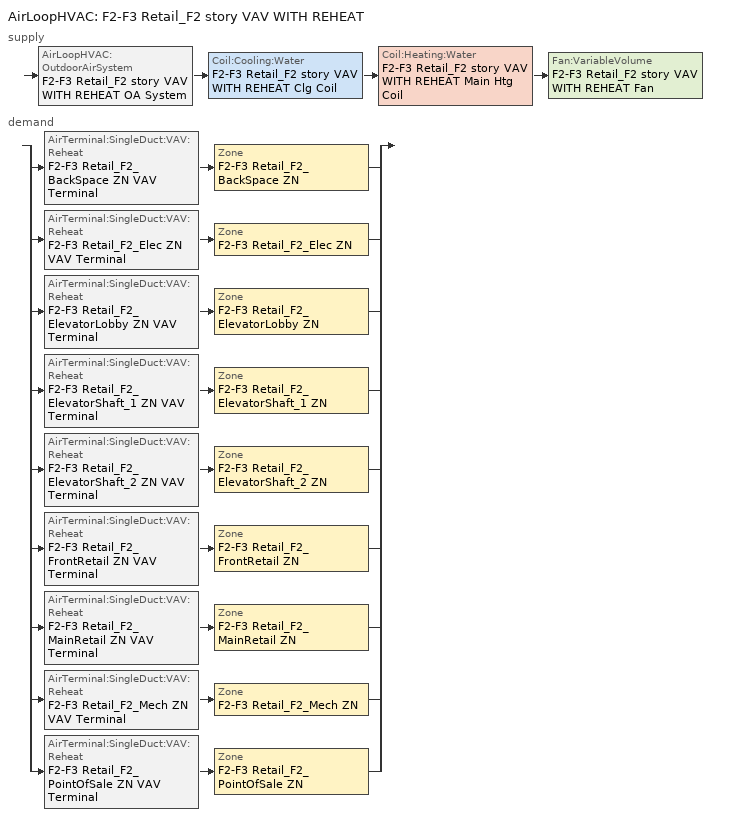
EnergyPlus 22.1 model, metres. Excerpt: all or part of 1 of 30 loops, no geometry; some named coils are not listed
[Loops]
AirLoopHVAC 'F2-F3 Retail_F2 story VAV WITH REHEAT'
 supply: AirLoopHVAC:OutdoorAirSystem 'F2-F3 Retail_F2 story VAV WITH REHEAT OA System' > Coil:Cooling:Water 'F2-F3 Retail_F2 story VAV WITH REHEAT Clg Coil' > Coil:Heating:Water 'F2-F3 Retail_F2 story VAV WITH REHEAT Main Htg Coil' > Fan:VariableVolume 'F2-F3 Retail_F2 story VAV WITH REHEAT Fan'
 demand: split
  | AirTerminal:SingleDuct:VAV:Reheat 'F2-F3 Retail_F2_BackSpace ZN VAV Terminal' > Zone 'F2-F3 Retail_F2_BackSpace ZN'
  | AirTerminal:SingleDuct:VAV:Reheat 'F2-F3 Retail_F2_Elec ZN VAV Terminal' > Zone 'F2-F3 Retail_F2_Elec ZN'
  | AirTerminal:SingleDuct:VAV:Reheat 'F2-F3 Retail_F2_ElevatorLobby ZN VAV Terminal' > Zone 'F2-F3 Retail_F2_ElevatorLobby ZN'
  | AirTerminal:SingleDuct:VAV:Reheat 'F2-F3 Retail_F2_ElevatorShaft_1 ZN VAV Terminal' > Zone 'F2-F3 Retail_F2_ElevatorShaft_1 ZN'
  | AirTerminal:SingleDuct:VAV:Reheat 'F2-F3 Retail_F2_ElevatorShaft_2 ZN VAV Terminal' > Zone 'F2-F3 Retail_F2_ElevatorShaft_2 ZN'
  | AirTerminal:SingleDuct:VAV:Reheat 'F2-F3 Retail_F2_FrontRetail ZN VAV Terminal' > Zone 'F2-F3 Retail_F2_FrontRetail ZN'
  | AirTerminal:SingleDuct:VAV:Reheat 'F2-F3 Retail_F2_MainRetail ZN VAV Terminal' > Zone 'F2-F3 Retail_F2_MainRetail ZN'
  | AirTerminal:SingleDuct:VAV:Reheat 'F2-F3 Retail_F2_Mech ZN VAV Terminal' > Zone 'F2-F3 Retail_F2_Mech ZN'
  | AirTerminal:SingleDuct:VAV:Reheat 'F2-F3 Retail_F2_PointOfSale ZN VAV Terminal' > Zone 'F2-F3 Retail_F2_PointOfSale ZN'
[ZoneControl:Thermostat] Temperature Difference Between Cutout And Setpoint {deltaC}=0
Name | Zone or ZoneList | Control Type Schedule | Control 1
F2-F3 Retail_F2_BackSpace ZN Thermostat | F2-F3 Retail_F2_BackSpace ZN | F2-F3 Retail_F2_BackSpace ZN Thermostat Schedule | Retail Back_Space Thermostat 2
F2-F3 Retail_F2_Elec ZN Thermostat | F2-F3 Retail_F2_Elec ZN | F2-F3 Retail_F2_Elec ZN Thermostat Schedule | Elec/MechRoom Thermostat 7
F2-F3 Retail_F2_ElevatorLobby ZN Thermostat | F2-F3 Retail_F2_ElevatorLobby ZN | F2-F3 Retail_F2_ElevatorLobby ZN Thermostat Schedule | Elevator Lobby Thermostat 4
F2-F3 Retail_F2_FrontRetail ZN Thermostat | F2-F3 Retail_F2_FrontRetail ZN | F2-F3 Retail_F2_FrontRetail ZN Thermostat Schedule | Retail Retail Thermostat 3
F2-F3 Retail_F2_MainRetail ZN Thermostat | F2-F3 Retail_F2_MainRetail ZN | F2-F3 Retail_F2_MainRetail ZN Thermostat Schedule | Retail Retail Thermostat 4
F2-F3 Retail_F2_Mech ZN Thermostat | F2-F3 Retail_F2_Mech ZN | F2-F3 Retail_F2_Mech ZN Thermostat Schedule | Elec/MechRoom Thermostat 8
F2-F3 Retail_F2_PointOfSale ZN Thermostat | F2-F3 Retail_F2_PointOfSale ZN | F2-F3 Retail_F2_PointOfSale ZN Thermostat Schedule | Retail Point_of_Sale Thermostat 2
[ThermostatSetpoint:DualSetpoint]
Name | Heating Setpoint Temperature Schedule | Cooling Setpoint Temperature Schedule
Retail Back_Space Thermostat 2; Retail Point_of_Sale Thermostat 2 | RetailStandalone HTGSETP_SCH_NO_OPTIMUM | RetailStandalone CLGSETP_SCH_NO_SETBACK
Elec/MechRoom Thermostat 7; Elevator Lobby Thermostat 4; Elec/MechRoom Thermostat 8 | OfficeLarge HTGSETP_SCH_YES_OPTIMUM | OfficeLarge CLGSETP_SCH_NO_SETBACK
Retail Retail Thermostat 3; Retail Retail Thermostat 4 | RetailStandalone HTGSETP_SCH_YES_OPTIMUM | RetailStandalone CLGSETP_SCH_YES_OPTIMUM
[AirTerminal:SingleDuct:VAV:Reheat] Availability Schedule=Always On Discrete; Maximum Air Flow Rate {m3/s}=Autosize; Zone Minimum Air Flow Input Method=Constant; Fixed Minimum Air Flow Rate {m3/s}=0; Maximum Hot Water or Steam Flow Rate {m3/s}=Autosize; Minimum Hot Water or Steam Flow Rate {m3/s}=0; Convergence Tolerance=0.001; Damper Heating Action=ReverseWithLimits; Maximum Flow per Zone Floor Area During Reheat {m3/s-m2}=Autocalculate; Maximum Flow Fraction During Reheat=0.5; Maximum Reheat Air Temperature {C}=40
Name | Constant Minimum Air Flow Fraction | Reheat Coil
F2-F3 Retail_F2_BackSpace ZN VAV Terminal | 0.165 | F2-F3 Retail_F2_BackSpace ZN Reheat Coil
F2-F3 Retail_F2_Elec ZN VAV Terminal | 0.345 | F2-F3 Retail_F2_Elec ZN Reheat Coil
F2-F3 Retail_F2_ElevatorLobby ZN VAV Terminal | 0.234 | F2-F3 Retail_F2_ElevatorLobby ZN Reheat Coil
F2-F3 Retail_F2_ElevatorShaft_1 ZN VAV Terminal | 0.01 | F2-F3 Retail_F2_ElevatorShaft_1 ZN Reheat Coil
F2-F3 Retail_F2_ElevatorShaft_2 ZN VAV Terminal | 0.01 | F2-F3 Retail_F2_ElevatorShaft_2 ZN Reheat Coil
F2-F3 Retail_F2_FrontRetail ZN VAV Terminal | 0.206 | F2-F3 Retail_F2_FrontRetail ZN Reheat Coil
F2-F3 Retail_F2_MainRetail ZN VAV Terminal | 0.341 | F2-F3 Retail_F2_MainRetail ZN Reheat Coil
F2-F3 Retail_F2_Mech ZN VAV Terminal | 0.352 | F2-F3 Retail_F2_Mech ZN Reheat Coil
F2-F3 Retail_F2_PointOfSale ZN VAV Terminal | 0.177 | F2-F3 Retail_F2_PointOfSale ZN Reheat Coil
[Coil:Heating:Water]
F2-F3 Retail_F2 story VAV WITH REHEAT Main Htg Coil: Availability Schedule=Always On Discrete; U-Factor Times Area Value {W/K}=Autosize; Maximum Water Flow Rate {m3/s}=Autosize; Performance Input Method=UFactorTimesAreaAndDesignWaterFlowRate; Rated Capacity {W}=Autosize; Rated Inlet Water Temperature {C}=82.2222; Rated Inlet Air Temperature {C}=7.22222; Rated Outlet Water Temperature {C}=71.1111; Rated Outlet Air Temperature {C}=12.7778; Rated Ratio for Air and Water Convection=0.5
[Zone equipment]
F2-F3 Retail_F2_BackSpace ZN: F2-F3 Retail_F2_BackSpace ZN VAV Terminal
F2-F3 Retail_F2_Elec ZN: F2-F3 Retail_F2_Elec ZN VAV Terminal
F2-F3 Retail_F2_ElevatorLobby ZN: F2-F3 Retail_F2_ElevatorLobby ZN VAV Terminal
F2-F3 Retail_F2_ElevatorShaft_1 ZN: F2-F3 Retail_F2_ElevatorShaft_1 ZN VAV Terminal
F2-F3 Retail_F2_ElevatorShaft_2 ZN: F2-F3 Retail_F2_ElevatorShaft_2 ZN VAV Terminal
F2-F3 Retail_F2_FrontRetail ZN: F2-F3 Retail_F2_FrontRetail ZN VAV Terminal
F2-F3 Retail_F2_MainRetail ZN: F2-F3 Retail_F2_MainRetail ZN VAV Terminal
F2-F3 Retail_F2_Mech ZN: F2-F3 Retail_F2_Mech ZN VAV Terminal
F2-F3 Retail_F2_PointOfSale ZN: F2-F3 Retail_F2_PointOfSale ZN VAV Terminal
[Sizing:Zone] Zone Cooling Design Supply Air Temperature Input Method=SupplyAirTemperature; Zone Cooling Design Supply Air Temperature {C}=12.7778; Zone Cooling Design Supply Air Temperature Difference {deltaC}=11.11; Zone Heating Design Supply Air Temperature Input Method=SupplyAirTemperature; Zone Heating Design Supply Air Temperature {C}=40; Zone Heating Design Supply Air Temperature Difference {deltaC}=11.11; Zone Cooling Design Supply Air Humidity Ratio {kgWater/kgDryAir}=0.0085; Zone Heating Design Supply Air Humidity Ratio {kgWater/kgDryAir}=0.008; Cooling Design Air Flow Method=DesignDayWithLimit; Cooling Design Air Flow Rate {m3/s}=0; Cooling Minimum Air Flow per Zone Floor Area {m3/s-m2}=0.000762; Cooling Minimum Air Flow {m3/s}=0; Cooling Minimum Air Flow Fraction=0; Heating Design Air Flow Method=DesignDay; Heating Design Air Flow Rate {m3/s}=0; Heating Maximum Air Flow per Zone Floor Area {m3/s-m2}=0.002032; Heating Maximum Air Flow {m3/s}=0.141576; Heating Maximum Air Flow Fraction=1; Account for Dedicated Outdoor Air System=No
Name | Design Specification Outdoor Air Object | Design Specification Zone Air Distribution Object
F2-F3 Retail_F2_BackSpace ZN | Retail Back_Space Ventilation | F2-F3 Retail_F2_BackSpace ZN Design Spec Zone Air Dist
F2-F3 Retail_F2_Elec ZN | Elec/MechRoom Ventilation | F2-F3 Retail_F2_Elec ZN Design Spec Zone Air Dist
F2-F3 Retail_F2_ElevatorLobby ZN | Elevator Lobby Ventilation | F2-F3 Retail_F2_ElevatorLobby ZN Design Spec Zone Air Dist
F2-F3 Retail_F2_ElevatorShaft_1 ZN | Elevator Shaft Ventilation | F2-F3 Retail_F2_ElevatorShaft_1 ZN Design Spec Zone Air Dist
F2-F3 Retail_F2_ElevatorShaft_2 ZN | Elevator Shaft Ventilation | F2-F3 Retail_F2_ElevatorShaft_2 ZN Design Spec Zone Air Dist
F2-F3 Retail_F2_FrontRetail ZN | Retail Retail Ventilation | F2-F3 Retail_F2_FrontRetail ZN Design Spec Zone Air Dist
F2-F3 Retail_F2_MainRetail ZN | Retail Retail Ventilation | F2-F3 Retail_F2_MainRetail ZN Design Spec Zone Air Dist
F2-F3 Retail_F2_Mech ZN | Elec/MechRoom Ventilation | F2-F3 Retail_F2_Mech ZN Design Spec Zone Air Dist
F2-F3 Retail_F2_PointOfSale ZN | Retail Point_of_Sale Ventilation | F2-F3 Retail_F2_PointOfSale ZN Design Spec Zone Air Dist
[DesignSpecification:OutdoorAir] Outdoor Air Method=Sum; Outdoor Air Flow per Zone {m3/s}=0; Outdoor Air Flow Air Changes per Hour {1/hr}=0
Name | Outdoor Air Flow per Person {m3/s-person} | Outdoor Air Flow per Zone Floor Area {m3/s-m2}
Elec/MechRoom Ventilation; Retail Back_Space Ventilation | 0 | 0.0006096
Elevator Lobby Ventilation | 0.00235974 | 0.0003048
Elevator Shaft Ventilation | 0 | 0
Retail Retail Ventilation; Retail Point_of_Sale Ventilation | 0.00353961 | 0.0006096
[DesignSpecification:ZoneAirDistribution] Minimum Zone Ventilation Efficiency=0.6
F2-F3 Retail_F2_BackSpace ZN Design Spec Zone Air Dist; F2-F3 Retail_F2_Elec ZN Design Spec Zone Air Dist; F2-F3 Retail_F2_ElevatorLobby ZN Design Spec Zone Air Dist; F2-F3 Retail_F2_ElevatorShaft_1 ZN Design Spec Zone Air Dist; F2-F3 Retail_F2_ElevatorShaft_2 ZN Design Spec Zone Air Dist; F2-F3 Retail_F2_FrontRetail ZN Design Spec Zone Air Dist; F2-F3 Retail_F2_MainRetail ZN Design Spec Zone Air Dist; F2-F3 Retail_F2_Mech ZN Design Spec Zone Air Dist; F2-F3 Retail_F2_PointOfSale ZN Design Spec Zone Air Dist
[Coil:Cooling:Water]
F2-F3 Retail_F2 story VAV WITH REHEAT Clg Coil: Availability Schedule=Always On Discrete; Design Water Flow Rate {m3/s}=Autosize; Design Air Flow Rate {m3/s}=Autosize; Design Inlet Water Temperature {C}=Autosize; Design Inlet Air Temperature {C}=Autosize; Design Outlet Air Temperature {C}=Autosize; Design Inlet Air Humidity Ratio {kgWater/kgDryAir}=Autosize; Design Outlet Air Humidity Ratio {kgWater/kgDryAir}=Autosize; Type of Analysis=SimpleAnalysis; Heat Exchanger Configuration=CrossFlow
[AirLoopHVAC]
F2-F3 Retail_F2 story VAV WITH REHEAT: Design Supply Air Flow Rate {m3/s}=AutoSize; Design Return Air Flow Fraction of Supply Air Flow=1
[Sizing:System]
F2-F3 Retail_F2 story VAV WITH REHEAT: Type of Load to Size On=Sensible; Design Outdoor Air Flow Rate {m3/s}=4.77217; Central Heating Maximum System Air Flow Ratio=0.3; Preheat Design Temperature {C}=7.22222; Preheat Design Humidity Ratio {kgWater/kgDryAir}=0.008; Precool Design Temperature {C}=12.7778; Precool Design Humidity Ratio {kgWater/kgDryAir}=0.008; Central Cooling Design Supply Air Temperature {C}=12.7778; Central Heating Design Supply Air Temperature {C}=12.7778; Type of Zone Sum to Use=Coincident; 100% Outdoor Air in Cooling=No; 100% Outdoor Air in Heating=No; Central Cooling Design Supply Air Humidity Ratio {kgWater/kgDryAir}=0.0085; Central Heating Design Supply Air Humidity Ratio {kgWater/kgDryAir}=0.008; Cooling Supply Air Flow Rate Method=DesignDay; Cooling Supply Air Flow Rate {m3/s}=0; Cooling Supply Air Flow Rate Per Floor Area {m3/s-m2}=0.00996765; Cooling Fraction of Autosized Cooling Supply Air Flow Rate=1; Cooling Supply Air Flow Rate Per Unit Cooling Capacity {m3/s-W}=3.94755e-05; Heating Supply Air Flow Rate Method=DesignDay; Heating Supply Air Flow Rate {m3/s}=0; Heating Supply Air Flow Rate Per Floor Area {m3/s-m2}=0.00996765; Heating Fraction of Autosized Heating Supply Air Flow Rate=1; Heating Fraction of Autosized Cooling Supply Air Flow Rate=1; Heating Supply Air Flow Rate Per Unit Heating Capacity {m3/s-W}=3.15882e-05; System Outdoor Air Method=ZoneSum; Zone Maximum Outdoor Air Fraction=1; Cooling Design Capacity Method=CoolingDesignCapacity; Cooling Design Capacity {W}=Autosize; Cooling Design Capacity Per Floor Area {W/m2}=234.7; Fraction of Autosized Cooling Design Capacity=1; Heating Design Capacity Method=HeatingDesignCapacity; Heating Design Capacity {W}=Autosize; Heating Design Capacity Per Floor Area {W/m2}=157; Fraction of Autosized Heating Design Capacity=1; Central Cooling Capacity Control Method=OnOff; Occupant Diversity=Autosize
[Controller:WaterCoil] Control Variable=Temperature; Actuator Variable=Flow; Maximum Actuated Flow {m3/s}=Autosize; Minimum Actuated Flow {m3/s}=0
Name | Action | Controller Convergence Tolerance {deltaC}
F2-F3 Retail_F2 story VAV WITH REHEAT Clg Coil Controller | Reverse | Autosize
F2-F3 Retail_F2 story VAV WITH REHEAT Main Htg Coil Controller | Normal | 0.0001
[Controller:OutdoorAir]
F2-F3 Retail_F2 story VAV WITH REHEAT OA Controller: Minimum Outdoor Air Flow Rate {m3/s}=0; Maximum Outdoor Air Flow Rate {m3/s}=Autosize; Economizer Control Type=DifferentialDryBulb; Economizer Control Action Type=ModulateFlow; Lockout Type=LockoutWithHeating; Minimum Limit Type=FixedMinimum; Minimum Outdoor Air Schedule=RetailStandalone MinOA_MotorizedDamper_Sched; Maximum Fraction of Outdoor Air Schedule=F2-F3 Retail_F2 story VAV WITH REHEAT_MAX_OA_FRAC; Mechanical Ventilation Controller=F2-F3 Retail_F2 story VAV WITH REHEAT Vent Controller; High Humidity Control=No; High Humidity Outdoor Air Flow Ratio=1; Control High Indoor Humidity Based on Outdoor Humidity Ratio=Yes; Heat Recovery Bypass Control Type=BypassWhenOAFlowGreaterThanMinimum
[Controller:MechanicalVentilation]
F2-F3 Retail_F2 story VAV WITH REHEAT Vent Controller: Availability Schedule=RetailStandalone MinOA_MotorizedDamper_Sched; Demand Controlled Ventilation=No; System Outdoor Air Method=Standard62.1VentilationRateProcedureWithLimit; Zone or ZoneList Name 1=F2-F3 Retail_F2_BackSpace ZN; Design Specification Outdoor Air Object Name 1=Retail Back_Space Ventilation; Design Specification Zone Air Distribution Object Name 1=F2-F3 Retail_F2_BackSpace ZN Design Spec Zone Air Dist; Zone or ZoneList Name 2=F2-F3 Retail_F2_Elec ZN; Design Specification Outdoor Air Object Name 2=Elec/MechRoom Ventilation; Design Specification Zone Air Distribution Object Name 2=F2-F3 Retail_F2_Elec ZN Design Spec Zone Air Dist; Zone or ZoneList Name 3=F2-F3 Retail_F2_ElevatorLobby ZN; Design Specification Outdoor Air Object Name 3=Elevator Lobby Ventilation; Design Specification Zone Air Distribution Object Name 3=F2-F3 Retail_F2_ElevatorLobby ZN Design Spec Zone Air Dist; Zone or ZoneList Name 4=F2-F3 Retail_F2_ElevatorShaft_1 ZN; Design Specification Outdoor Air Object Name 4=Elevator Shaft Ventilation; Design Specification Zone Air Distribution Object Name 4=F2-F3 Retail_F2_ElevatorShaft_1 ZN Design Spec Zone Air Dist; Zone or ZoneList Name 5=F2-F3 Retail_F2_ElevatorShaft_2 ZN; Design Specification Outdoor Air Object Name 5=Elevator Shaft Ventilation; Design Specification Zone Air Distribution Object Name 5=F2-F3 Retail_F2_ElevatorShaft_2 ZN Design Spec Zone Air Dist; Zone or ZoneList Name 6=F2-F3 Retail_F2_FrontRetail ZN; Design Specification Outdoor Air Object Name 6=Retail Retail Ventilation; Design Specification Zone Air Distribution Object Name 6=F2-F3 Retail_F2_FrontRetail ZN Design Spec Zone Air Dist; Zone or ZoneList Name 7=F2-F3 Retail_F2_MainRetail ZN; Design Specification Outdoor Air Object Name 7=Retail Retail Ventilation; Design Specification Zone Air Distribution Object Name 7=F2-F3 Retail_F2_MainRetail ZN Design Spec Zone Air Dist; Zone or ZoneList Name 8=F2-F3 Retail_F2_Mech ZN; Design Specification Outdoor Air Object Name 8=Elec/MechRoom Ventilation; Design Specification Zone Air Distribution Object Name 8=F2-F3 Retail_F2_Mech ZN Design Spec Zone Air Dist; Zone or ZoneList Name 9=F2-F3 Retail_F2_PointOfSale ZN; Design Specification Outdoor Air Object Name 9=Retail Point_of_Sale Ventilation; Design Specification Zone Air Distribution Object Name 9=F2-F3 Retail_F2_PointOfSale ZN Design Spec Zone Air Dist
[HeatExchanger:AirToAir:SensibleAndLatent]
F2-F3 Retail_F2 story VAV WITH REHEAT ERV: Availability Schedule=Always On Discrete; Nominal Supply Air Flow Rate {m3/s}=Autosize; Sensible Effectiveness at 100% Heating Air Flow=0.7; Latent Effectiveness at 100% Heating Air Flow=0.6; Sensible Effectiveness at 75% Heating Air Flow=0.7; Latent Effectiveness at 75% Heating Air Flow=0.6; Sensible Effectiveness at 100% Cooling Air Flow=0.75; Latent Effectiveness at 100% Cooling Air Flow=0.6; Sensible Effectiveness at 75% Cooling Air Flow=0.75; Latent Effectiveness at 75% Cooling Air Flow=0.6; Nominal Electric Power {W}=3982.95; Supply Air Outlet Temperature Control=Yes; Heat Exchanger Type=Rotary; Frost Control Type=ExhaustOnly; Threshold Temperature {C}=-23.3; Initial Defrost Time Fraction=0.167; Rate of Defrost Time Fraction Increase {1/K}=1.44; Economizer Lockout=Yes
[SetpointManager:OutdoorAirPretreat]
Setpoint Manager Outdoor Air Pretreat 3: Control Variable=Temperature; Minimum Setpoint Temperature {C}=-99; Maximum Setpoint Temperature {C}=99; Minimum Setpoint Humidity Ratio {kgWater/kgDryAir}=1e-05; Maximum Setpoint Humidity Ratio {kgWater/kgDryAir}=1; Setpoint Node or NodeList=F2-F3 Retail_F2 story VAV WITH REHEAT ERV Primary Outlet Air Node
[SetpointManager:MixedAir] Control Variable=Temperature
Name | Setpoint Node or NodeList
F2-F3 Retail_F2 story VAV WITH REHEAT Mixed Air Node OS Default SPM | F2-F3 Retail_F2 story VAV WITH REHEAT Mixed Air Node
F2-F3 Retail_F2 story VAV WITH REHEAT Clg Coil Outlet Air Node OS Default SPM | F2-F3 Retail_F2 story VAV WITH REHEAT Clg Coil Outlet Air Node
F2-F3 Retail_F2 story VAV WITH REHEAT Main Htg Coil Outlet Air Node OS Default SPM | F2-F3 Retail_F2 story VAV WITH REHEAT Main Htg Coil Outlet Air Node
[Fan:VariableVolume]
F2-F3 Retail_F2 story VAV WITH REHEAT Fan: Availability Schedule=RetailStandalone HVACOperationSchd; Fan Total Efficiency=0.6175; Pressure Rise {Pa}=1389.92; Maximum Flow Rate {m3/s}=AutoSize; Fan Power Minimum Flow Rate Input Method=Fraction; Fan Power Minimum Flow Fraction=0.25; Fan Power Minimum Air Flow Rate {m3/s}=0; Motor Efficiency=0.95; Motor In Airstream Fraction=1; Fan Power Coefficient 1=0.04076; Fan Power Coefficient 2=0.0881; Fan Power Coefficient 3=-0.0729; Fan Power Coefficient 4=0.9437; Fan Power Coefficient 5=0
[SetpointManager:Warmest]
F2-F3 Retail_F2 story VAV WITH REHEAT SAT Warmest Reset: Control Variable=Temperature; HVAC Air Loop=F2-F3 Retail_F2 story VAV WITH REHEAT; Minimum Setpoint Temperature {C}=12.7778; Maximum Setpoint Temperature {C}=15.5556; Strategy=MaximumTemperature; Setpoint Node or NodeList=F2-F3 Retail_F2 story VAV WITH REHEAT Supply Outlet Node
[Schedule:Day:Interval]
OfficeLarge HTGSETP_SCH_YES_OPTIMUM Default; OfficeLarge HTGSETP_SCH_YES_OPTIMUM Summer Design Day: No, 24:00, 15.6
OfficeLarge HTGSETP_SCH_YES_OPTIMUM Wkdy Day: No, 04:00, 15.6, 05:00, 17.8, 06:00, 20, 22:00, 21, 24:00, 15.6
OfficeLarge HTGSETP_SCH_YES_OPTIMUM Sat Day: No, 04:00, 15.6, 05:00, 17.8, 06:00, 20, 17:00, 21, 24:00, 15.6
OfficeLarge HTGSETP_SCH_YES_OPTIMUM Winter Design Day: No, 05:00, 15.6, 06:00, 17.6, 07:00, 19.6, 22:00, 21, 24:00, 15.6
OfficeLarge CLGSETP_SCH_NO_SETBACK Default; OfficeLarge CLGSETP_SCH_NO_SETBACK Default|WntrDsn|Sat|Wkdy Day; OfficeLarge CLGSETP_SCH_NO_SETBACK Winter Design Day: No, 24:00, 24
OfficeLarge CLGSETP_SCH_NO_SETBACK Summer Design Day: No, 05:00, 26.7, 06:00, 25.7, 07:00, 25, 22:00, 24, 24:00, 26.7
RetailStandalone HTGSETP_SCH_NO_OPTIMUM Default: No, 07:00, 15.56, 19:00, 21.11, 24:00, 15.56
RetailStandalone HTGSETP_SCH_NO_OPTIMUM Wkdy Day: No, 05:00, 15.56, 21:00, 21.11, 24:00, 15.56
RetailStandalone HTGSETP_SCH_NO_OPTIMUM Sat Day: No, 05:00, 15.56, 22:00, 21.11, 24:00, 15.56
RetailStandalone HTGSETP_SCH_NO_OPTIMUM Summer Design Day; RetailStandalone HTGSETP_SCH_YES_OPTIMUM Summer Design Day: No, 24:00, 15.56
RetailStandalone HTGSETP_SCH_NO_OPTIMUM Winter Design Day; RetailStandalone HTGSETP_SCH_YES_OPTIMUM Winter Design Day: No, 06:00, 15.56, 07:00, 18.33, 21:00, 21.11, 24:00, 15.56
RetailStandalone CLGSETP_SCH_NO_SETBACK Default; RetailStandalone CLGSETP_SCH_NO_SETBACK Default|Sat|Wkdy Day: No, 24:00, 23.89
RetailStandalone CLGSETP_SCH_NO_SETBACK Summer Design Day; RetailStandalone CLGSETP_SCH_YES_OPTIMUM Summer Design Day: No, 06:00, 29.44, 07:00, 26.67, 21:00, 23.89, 24:00, 29.44
RetailStandalone CLGSETP_SCH_NO_SETBACK Winter Design Day; RetailStandalone CLGSETP_SCH_YES_OPTIMUM Winter Design Day: No, 24:00, 29.44
RetailStandalone HTGSETP_SCH_YES_OPTIMUM Default: No, 07:00, 15.56, 08:00, 17.8, 09:00, 20, 19:00, 21.11, 24:00, 15.56
RetailStandalone HTGSETP_SCH_YES_OPTIMUM Wkdy Day: No, 05:00, 15.56, 06:00, 17.8, 07:00, 20, 21:00, 21.11, 24:00, 15.56
RetailStandalone HTGSETP_SCH_YES_OPTIMUM Sat Day: No, 05:00, 15.56, 06:00, 17.8, 07:00, 20, 22:00, 21.11, 24:00, 15.56
RetailStandalone CLGSETP_SCH_YES_OPTIMUM Default: No, 07:00, 29.44, 08:00, 27.8, 09:00, 25.6, 19:00, 23.89, 24:00, 29.44
RetailStandalone CLGSETP_SCH_YES_OPTIMUM Wkdy Day: No, 05:00, 29.44, 06:00, 27.8, 07:00, 25.6, 21:00, 23.89, 24:00, 29.44
RetailStandalone CLGSETP_SCH_YES_OPTIMUM Sat Day: No, 05:00, 29.44, 06:00, 27.8, 07:00, 25.6, 22:00, 23.89, 24:00, 29.44
RetailStandalone HVACOperationSchd Default: No, 08:00, 0, 19:00, 1, 24:00, 0
RetailStandalone HVACOperationSchd SmrDsn|Wkdy Day; RetailStandalone HVACOperationSchd Summer Design Day: No, 06:00, 0, 21:00, 1, 24:00, 0
RetailStandalone HVACOperationSchd Winter Design Day; RetailStandalone HVACOperationSchd WntrDsn|Sat Day: No, 06:00, 0, 22:00, 1, 24:00, 0
RetailStandalone MinOA_MotorizedDamper_Sched Default: No, 09:00, 0, 19:00, 1, 24:00, 0
RetailStandalone MinOA_MotorizedDamper_Sched Sat Day: No, 07:00, 0, 22:00, 1, 24:00, 0
RetailStandalone MinOA_MotorizedDamper_Sched SmrDsn|Wkdy Day; RetailStandalone MinOA_MotorizedDamper_Sched Summer Design Day: No, 07:00, 0, 21:00, 1, 24:00, 0
RetailStandalone MinOA_MotorizedDamper_Sched Winter Design Day: No, 24:00, 1
[Schedule:Week:Daily]
OfficeLarge HTGSETP_SCH_YES_OPTIMUM Week Rule - Jan1-Dec31: OfficeLarge HTGSETP_SCH_YES_OPTIMUM Default, OfficeLarge HTGSETP_SCH_YES_OPTIMUM Wkdy Day, OfficeLarge HTGSETP_SCH_YES_OPTIMUM Wkdy Day, OfficeLarge HTGSETP_SCH_YES_OPTIMUM Wkdy Day, OfficeLarge HTGSETP_SCH_YES_OPTIMUM Wkdy Day, OfficeLarge HTGSETP_SCH_YES_OPTIMUM Wkdy Day, OfficeLarge HTGSETP_SCH_YES_OPTIMUM Sat Day, OfficeLarge HTGSETP_SCH_YES_OPTIMUM Default, OfficeLarge HTGSETP_SCH_YES_OPTIMUM Summer Design Day, OfficeLarge HTGSETP_SCH_YES_OPTIMUM Winter Design Day, OfficeLarge HTGSETP_SCH_YES_OPTIMUM Default, OfficeLarge HTGSETP_SCH_YES_OPTIMUM Default
OfficeLarge CLGSETP_SCH_NO_SETBACK Week Rule - Jan1-Dec31: OfficeLarge CLGSETP_SCH_NO_SETBACK Default, OfficeLarge CLGSETP_SCH_NO_SETBACK Default|WntrDsn|Sat|Wkdy Day, OfficeLarge CLGSETP_SCH_NO_SETBACK Default|WntrDsn|Sat|Wkdy Day, OfficeLarge CLGSETP_SCH_NO_SETBACK Default|WntrDsn|Sat|Wkdy Day, OfficeLarge CLGSETP_SCH_NO_SETBACK Default|WntrDsn|Sat|Wkdy Day, OfficeLarge CLGSETP_SCH_NO_SETBACK Default|WntrDsn|Sat|Wkdy Day, OfficeLarge CLGSETP_SCH_NO_SETBACK Default|WntrDsn|Sat|Wkdy Day, OfficeLarge CLGSETP_SCH_NO_SETBACK Default, OfficeLarge CLGSETP_SCH_NO_SETBACK Summer Design Day, OfficeLarge CLGSETP_SCH_NO_SETBACK Winter Design Day, OfficeLarge CLGSETP_SCH_NO_SETBACK Default, OfficeLarge CLGSETP_SCH_NO_SETBACK Default
RetailStandalone HTGSETP_SCH_NO_OPTIMUM Week Rule - Jan1-Dec31: RetailStandalone HTGSETP_SCH_NO_OPTIMUM Default, RetailStandalone HTGSETP_SCH_NO_OPTIMUM Wkdy Day, RetailStandalone HTGSETP_SCH_NO_OPTIMUM Wkdy Day, RetailStandalone HTGSETP_SCH_NO_OPTIMUM Wkdy Day, RetailStandalone HTGSETP_SCH_NO_OPTIMUM Wkdy Day, RetailStandalone HTGSETP_SCH_NO_OPTIMUM Wkdy Day, RetailStandalone HTGSETP_SCH_NO_OPTIMUM Sat Day, RetailStandalone HTGSETP_SCH_NO_OPTIMUM Default, RetailStandalone HTGSETP_SCH_NO_OPTIMUM Summer Design Day, RetailStandalone HTGSETP_SCH_NO_OPTIMUM Winter Design Day, RetailStandalone HTGSETP_SCH_NO_OPTIMUM Default, RetailStandalone HTGSETP_SCH_NO_OPTIMUM Default
RetailStandalone CLGSETP_SCH_NO_SETBACK Week Rule - Jan1-Dec31: RetailStandalone CLGSETP_SCH_NO_SETBACK Default, RetailStandalone CLGSETP_SCH_NO_SETBACK Default|Sat|Wkdy Day, RetailStandalone CLGSETP_SCH_NO_SETBACK Default|Sat|Wkdy Day, RetailStandalone CLGSETP_SCH_NO_SETBACK Default|Sat|Wkdy Day, RetailStandalone CLGSETP_SCH_NO_SETBACK Default|Sat|Wkdy Day, RetailStandalone CLGSETP_SCH_NO_SETBACK Default|Sat|Wkdy Day, RetailStandalone CLGSETP_SCH_NO_SETBACK Default|Sat|Wkdy Day, RetailStandalone CLGSETP_SCH_NO_SETBACK Default, RetailStandalone CLGSETP_SCH_NO_SETBACK Summer Design Day, RetailStandalone CLGSETP_SCH_NO_SETBACK Winter Design Day, RetailStandalone CLGSETP_SCH_NO_SETBACK Default, RetailStandalone CLGSETP_SCH_NO_SETBACK Default
RetailStandalone HTGSETP_SCH_YES_OPTIMUM Week Rule - Jan1-Dec31: RetailStandalone HTGSETP_SCH_YES_OPTIMUM Default, RetailStandalone HTGSETP_SCH_YES_OPTIMUM Wkdy Day, RetailStandalone HTGSETP_SCH_YES_OPTIMUM Wkdy Day, RetailStandalone HTGSETP_SCH_YES_OPTIMUM Wkdy Day, RetailStandalone HTGSETP_SCH_YES_OPTIMUM Wkdy Day, RetailStandalone HTGSETP_SCH_YES_OPTIMUM Wkdy Day, RetailStandalone HTGSETP_SCH_YES_OPTIMUM Sat Day, RetailStandalone HTGSETP_SCH_YES_OPTIMUM Default, RetailStandalone HTGSETP_SCH_YES_OPTIMUM Summer Design Day, RetailStandalone HTGSETP_SCH_YES_OPTIMUM Winter Design Day, RetailStandalone HTGSETP_SCH_YES_OPTIMUM Default, RetailStandalone HTGSETP_SCH_YES_OPTIMUM Default
RetailStandalone CLGSETP_SCH_YES_OPTIMUM Week Rule - Jan1-Dec31: RetailStandalone CLGSETP_SCH_YES_OPTIMUM Default, RetailStandalone CLGSETP_SCH_YES_OPTIMUM Wkdy Day, RetailStandalone CLGSETP_SCH_YES_OPTIMUM Wkdy Day, RetailStandalone CLGSETP_SCH_YES_OPTIMUM Wkdy Day, RetailStandalone CLGSETP_SCH_YES_OPTIMUM Wkdy Day, RetailStandalone CLGSETP_SCH_YES_OPTIMUM Wkdy Day, RetailStandalone CLGSETP_SCH_YES_OPTIMUM Sat Day, RetailStandalone CLGSETP_SCH_YES_OPTIMUM Default, RetailStandalone CLGSETP_SCH_YES_OPTIMUM Summer Design Day, RetailStandalone CLGSETP_SCH_YES_OPTIMUM Winter Design Day, RetailStandalone CLGSETP_SCH_YES_OPTIMUM Default, RetailStandalone CLGSETP_SCH_YES_OPTIMUM Default
RetailStandalone HVACOperationSchd Week Rule - Jan1-Dec31: RetailStandalone HVACOperationSchd Default, RetailStandalone HVACOperationSchd SmrDsn|Wkdy Day, RetailStandalone HVACOperationSchd SmrDsn|Wkdy Day, RetailStandalone HVACOperationSchd SmrDsn|Wkdy Day, RetailStandalone HVACOperationSchd SmrDsn|Wkdy Day, RetailStandalone HVACOperationSchd SmrDsn|Wkdy Day, RetailStandalone HVACOperationSchd WntrDsn|Sat Day, RetailStandalone HVACOperationSchd Default, RetailStandalone HVACOperationSchd Summer Design Day, RetailStandalone HVACOperationSchd Winter Design Day, RetailStandalone HVACOperationSchd Default, RetailStandalone HVACOperationSchd Default
RetailStandalone MinOA_MotorizedDamper_Sched Week Rule - Jan1-Dec31: RetailStandalone MinOA_MotorizedDamper_Sched Default, RetailStandalone MinOA_MotorizedDamper_Sched SmrDsn|Wkdy Day, RetailStandalone MinOA_MotorizedDamper_Sched SmrDsn|Wkdy Day, RetailStandalone MinOA_MotorizedDamper_Sched SmrDsn|Wkdy Day, RetailStandalone MinOA_MotorizedDamper_Sched SmrDsn|Wkdy Day, RetailStandalone MinOA_MotorizedDamper_Sched SmrDsn|Wkdy Day, RetailStandalone MinOA_MotorizedDamper_Sched Sat Day, RetailStandalone MinOA_MotorizedDamper_Sched Default, RetailStandalone MinOA_MotorizedDamper_Sched Summer Design Day, RetailStandalone MinOA_MotorizedDamper_Sched Winter Design Day, RetailStandalone MinOA_MotorizedDamper_Sched Default, RetailStandalone MinOA_MotorizedDamper_Sched Default
[Schedule:Year]
OfficeLarge HTGSETP_SCH_YES_OPTIMUM: OfficeLarge HTGSETP_SCH_YES_OPTIMUM Week Rule - Jan1-Dec31, 1, 1, 12, 31
OfficeLarge CLGSETP_SCH_NO_SETBACK: OfficeLarge CLGSETP_SCH_NO_SETBACK Week Rule - Jan1-Dec31, 1, 1, 12, 31
RetailStandalone HTGSETP_SCH_NO_OPTIMUM: RetailStandalone HTGSETP_SCH_NO_OPTIMUM Week Rule - Jan1-Dec31, 1, 1, 12, 31
RetailStandalone CLGSETP_SCH_NO_SETBACK: RetailStandalone CLGSETP_SCH_NO_SETBACK Week Rule - Jan1-Dec31, 1, 1, 12, 31
RetailStandalone HTGSETP_SCH_YES_OPTIMUM: RetailStandalone HTGSETP_SCH_YES_OPTIMUM Week Rule - Jan1-Dec31, 1, 1, 12, 31
RetailStandalone CLGSETP_SCH_YES_OPTIMUM: RetailStandalone CLGSETP_SCH_YES_OPTIMUM Week Rule - Jan1-Dec31, 1, 1, 12, 31
RetailStandalone HVACOperationSchd: RetailStandalone HVACOperationSchd Week Rule - Jan1-Dec31, 1, 1, 12, 31
RetailStandalone MinOA_MotorizedDamper_Sched: RetailStandalone MinOA_MotorizedDamper_Sched Week Rule - Jan1-Dec31, 1, 1, 12, 31
[Schedule:Compact]
F2-F3 Retail_F2_BackSpace ZN Thermostat Schedule; F2-F3 Retail_F2_Elec ZN Thermostat Schedule; F2-F3 Retail_F2_ElevatorLobby ZN Thermostat Schedule; F2-F3 Retail_F2_FrontRetail ZN Thermostat Schedule; F2-F3 Retail_F2_MainRetail ZN Thermostat Schedule; F2-F3 Retail_F2_Mech ZN Thermostat Schedule; F2-F3 Retail_F2_PointOfSale ZN Thermostat Schedule: Through: 12/31, For: AllDays, Until: 24:00, 4
[Schedule:Constant] Hourly Value=1
Always On Discrete; F2-F3 Retail_F2 story VAV WITH REHEAT_MAX_OA_FRAC
